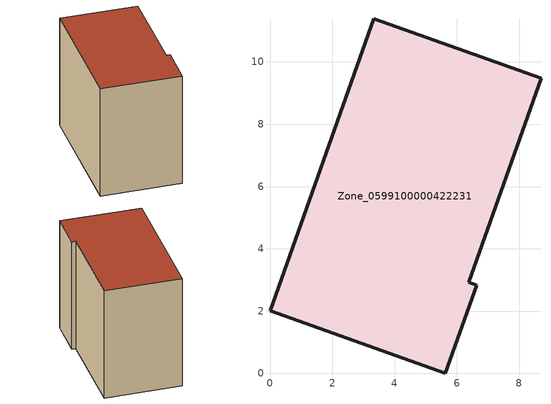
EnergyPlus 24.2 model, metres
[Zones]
Zone_0599100000422231
 floor ground (C_G): 0,2 3.33,11.39 8.7,9.48 6.38,2.93 6.65,2.83 5.64,0 z0.59
 wall outside (C_F): 5.64,0 6.65,2.83 6.38,2.93 8.7,9.48 3.33,11.39 0,2 5.64,0 z0.59:9.34
 roof outside (C_R): 3.33,11.39 0,2 5.64,0 6.65,2.83 6.38,2.93 8.7,9.48 z9.34
[BUILDING]
Pand.0599100000422231: North Axis=0; Terrain=City; Loads Convergence Tolerance Value=0.04; Temperature Convergence Tolerance Value=0.4; Solar Distribution=FullExterior; Maximum Number of Warmup Days=25; Minimum Number of Warmup Days=1
[Site:Location]
Rotterdam.The.Hague.AP_ZH_NLD Design_Conditions: Latitude=51.96; Longitude=4.45; Time Zone=1; Elevation=-4.5
[SITE:GROUNDTEMPERATURE:BUILDINGSURFACE]
18, 18, 18, 18, 18, 18, 18, 18, 18, 18, 18, 18
[MATERIAL] Thermal Absorptance=0.9; Solar Absorptance=0.7; Visible Absorptance=0.7
Name | Roughness | Thickness | Conductivity | Density | Specific Heat
G.TI.1992-2005 | MediumSmooth | 0.15 | 0.06 | 540 | 1210
F.TI.1992-2005 | Rough | 0.3 | 0.12 | 1920 | 840
R.TI.1992-2005 | MediumRough | 0.2 | 0.08 | 1500 | 1000
[CONSTRUCTION]
C_G: G.TI.1992-2005
C_F: F.TI.1992-2005
C_R: R.TI.1992-2005
[ZONE]
Zone_0599100000422231: Type=1; Multiplier=1; Ceiling Height=Autocalculate; Volume=Autocalculate; Floor Area=autocalculate; Part of Total Floor Area=Yes
[ZONEINFILTRATION:DESIGNFLOWRATE]
Infil_Zone_0599100000422231: Zone or ZoneList or Space or SpaceList=Zone_0599100000422231; Schedule=AlwaysOn; Design Flow Rate Calculation Method=Flow/Area; Flow Rate per Floor Area=0.0015; Constant Term Coefficient=1; Temperature Term Coefficient=0; Velocity Term Coefficient=0; Velocity Squared Term Coefficient=0
[HVACTEMPLATE:ZONE:IDEALLOADSAIRSYSTEM]
Zone_0599100000422231: Maximum Heating Supply Air Temperature=50; Minimum Cooling Supply Air Temperature=13; Maximum Heating Supply Air Humidity Ratio=0.0156; Minimum Cooling Supply Air Humidity Ratio=0.0077; Heating Limit=NoLimit; Cooling Limit=NoLimit; Dehumidification Control Type=ConstantSensibleHeatRatio; Cooling Sensible Heat Ratio=0.7; Dehumidification Setpoint=60; Humidification Control Type=None; Humidification Setpoint=30; Outdoor Air Method=None; Outdoor Air Flow Rate per Person=0.00944; Outdoor Air Flow Rate per Zone Floor Area=0; Outdoor Air Flow Rate per Zone=0; Demand Controlled Ventilation Type=None; Outdoor Air Economizer Type=NoEconomizer; Heat Recovery Type=None; Sensible Heat Recovery Effectiveness=0.7; Latent Heat Recovery Effectiveness=0.65
[ZONECONTROL:THERMOSTAT]
ThermostatControl_Zone_0599100000422231: Zone or ZoneList=Zone_0599100000422231; Control Type Schedule=DualSetpointControlType; Control 1=Thermostat_Zone_0599100000422231; Temperature Difference Between Cutout And Setpoint=0
[THERMOSTATSETPOINT:DUALSETPOINT]
Thermostat_Zone_0599100000422231: Heating Setpoint Temperature Schedule=HeatingSetpoint_Zone_0599100000422231; Cooling Setpoint Temperature Schedule=CoolingSetpoint_Zone_0599100000422231
[SCHEDULE:COMPACT]
HeatingSetpoint_Zone_0599100000422231: Through: 12/31, For: AllDays, Until: 24:00, 21
CoolingSetpoint_Zone_0599100000422231: Through: 12/31, For: AllDays, Until: 24:00, 24
DualSetpointControlType: Through: 12/31, For: AllDays, Until: 24:00, 4
AlwaysOn: Through: 12/31, For: AllDays, Until: 24:00, 1
